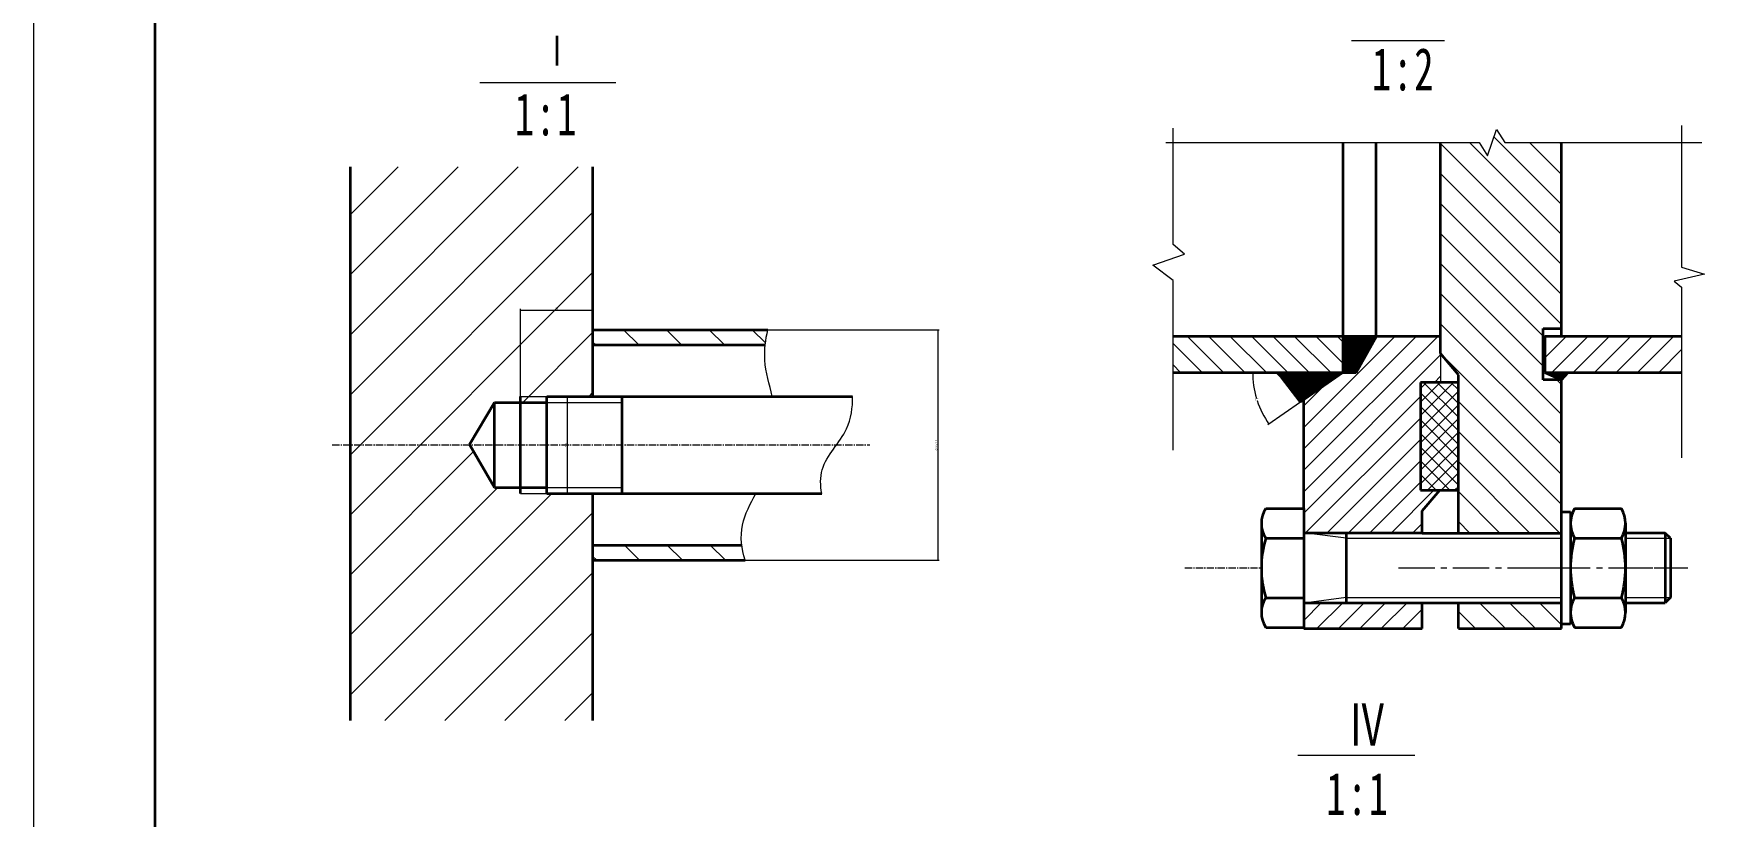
# Model space of a CAD drawing. Header units: millimetres. Extents: x -342 to 8068, y -807 to 5133.
# Drawn here: x -342 to 2414, y 970 to 2262 of the extents above; entities that cross this region are included whole.
import ezdxf

# ---------------------------------------------------------------- set-up
doc = ezdxf.new("R2010")
doc.units = ezdxf.units.MM
doc.linetypes.add('点画线', pattern=[18, 12, -2, 2, -2])
doc.layers.get('0').update_dxf_attribs({"lineweight": 35})
for name, color, linetype, lineweight, true_color in [('中心线层', 1, '点画线', 18, 0xff0000), ('剖面线层', 4, 'Continuous', 18, 0x00ffff), ('尺寸线层', 3, 'Continuous', 18, 0x00ff00)]:
    doc.layers.add(name, color=color, linetype=linetype, lineweight=lineweight, true_color=true_color)
doc.layers.add('粗实线层', color=7, linetype='Continuous', lineweight=35)
doc.layers.add('细实线层', color=7, linetype='Continuous', lineweight=18)
doc.styles.add('标准', font='', dxfattribs={"width": 0.667})
doc.styles.get('标准').set_extended_font_data('宋体')
doc.dimstyles.new('标准', dxfattribs={"dimtxt": 3.5, "dimasz": 4, "dimexe": 2, "dimexo": 0, "dimtad": 1, "dimdsep": 46, "dimtxsty": '标准', "dimcen": 0, "dimdle": 6, "dimazin": 2, "dimtfac": 0.707107, "dimtdec": 3, "dimtmove": 0, "dimatfit": 3, "dimfxl": 1, "dimtolj": 1, "dimlwd": -1, "dimlwe": -1, "dimarcsym": 1})
pattern_1 = [(45, (0, 0), (-17.67767, 17.67767), [])]
pattern_2 = [(135, (0, 0), (-24.74874, -24.74874), [])]

# ---------------------------------------------------------------- blocks, each defined once
blk = doc.blocks.new('*X29')
at = {"layer": '尺寸线层', "linetype": 'Continuous'}
for points in [[(1149.9, 1772.9), (1150.4, 1768.9), (1149.4, 1768.9)], [(1149.9, 1392.9), (1150.4, 1396.9), (1149.4, 1396.9)]]:
    blk.add_hatch(color=0, dxfattribs=at).paths.add_polyline_path(points, flags=0)
at = {"layer": '尺寸线层', "color": 0, "linetype": 'Continuous'}
for p, q in [((869.5, 1772.9), (1151.9, 1772.9)), ((1149.9, 1772.9), (1149.9, 1392.9)), ((832, 1392.9), (1151.9, 1392.9))]:
    blk.add_line(p, q, dxfattribs=at)
at = {"layer": '尺寸线层', "color": 0, "linetype": 'Continuous', "insert": (1147.5, 1582.9), "char_height": 3.5, "width": 22.538, "attachment_point": 5, "rotation": 90, "line_spacing_factor": 1.15057, "style": '标准'}
blk.add_mtext('\\T1.1;%%C38×2.5', dxfattribs=at)
blk = doc.blocks.new('*X30')
at = {"layer": '尺寸线层', "linetype": 'Continuous'}
for points in [[(538.4, 1662.9), (538.9, 1658.9), (537.9, 1658.9)], [(538.4, 1502.9), (538.9, 1506.9), (537.9, 1506.9)]]:
    blk.add_hatch(color=0, dxfattribs=at).paths.add_polyline_path(points, flags=0)
at = {"layer": '尺寸线层', "color": 0, "linetype": 'Continuous'}
for p, q in [((504.5, 1662.9), (540.4, 1662.9)), ((538.4, 1662.9), (538.4, 1502.9)), ((504.5, 1502.9), (540.4, 1502.9))]:
    blk.add_line(p, q, dxfattribs=at)
at = {"layer": '尺寸线层', "color": 0, "linetype": 'Continuous', "insert": (536.1, 1582.9), "char_height": 3.5, "width": 8.592, "attachment_point": 5, "rotation": 90, "line_spacing_factor": 1.15057, "style": '标准'}
blk.add_mtext('\\T1.1;M16', dxfattribs=at)
blk = doc.blocks.new('*X31')
at = {"layer": '尺寸线层', "linetype": 'Continuous'}
for points in [[(461.4, 1805.2), (465.4, 1805.7), (465.4, 1804.7)], [(580.8, 1805.2), (576.8, 1805.7), (576.8, 1804.7)]]:
    blk.add_hatch(color=0, dxfattribs=at).paths.add_polyline_path(points, flags=0)
at = {"layer": '尺寸线层', "color": 0, "linetype": 'Continuous'}
for p, q in [((461.4, 1662.9), (461.4, 1807.2)), ((461.4, 1805.2), (580.8, 1805.2)), ((580.8, 1662.9), (580.8, 1807.2))]:
    blk.add_line(p, q, dxfattribs=at)
at = {"layer": '尺寸线层', "color": 0, "linetype": 'Continuous', "insert": (521.1, 1807.6), "char_height": 3.5, "width": 5.728, "attachment_point": 5, "line_spacing_factor": 1.15057, "style": '标准'}
blk.add_mtext('\\T1.1;12', dxfattribs=at)
blk = doc.blocks.new('*X36')
at = {"layer": '中心线层', "linetype": '点画线', "lineweight": 18}
blk.add_line((31.19, 0), (126.69, 0), dxfattribs=at)
at = {"layer": '粗实线层'}
for p, q in [((-12.57, 19.63), (0, 19.63)), ((0, 19.63), (0, -19.63)), ((-14, 14.72), (-14, -14.72)), ((38.88, 11.5), (0, 11.5)), ((14, 11.5), (14, -11.5)), ((119.21, 11.5), (89.82, 11.5)), ((120.94, 9.78), (119.21, 11.5)), ((119.21, 11.5), (119.21, -11.5)), ((-12.57, 9.81), (0, 9.81)), ((120.94, 9.78), (120.94, -9.78)), ((-12.57, -9.81), (0, -9.81)), ((120.94, -9.78), (119.21, -11.5)), ((0, -11.5), (38.88, -11.5)), ((89.82, -11.5), (119.21, -11.5)), ((-12.57, -19.63), (0, -19.63))]:
    blk.add_line(p, q, dxfattribs=at)
for centre, radius, start, end in [((-4.84, 14.72), 9.16, 147.6036, 212.3964), ((20.5, 0), 34.5, 163.4715, 196.5285), ((-4.84, -14.72), 9.16, 147.6036, 212.3964)]:
    blk.add_arc(centre, radius, start, end, dxfattribs=at)
at = {"layer": '细实线层'}
for p, q in [((14, 9.78), (0.9, 11.5)), ((14, 9.78), (38.88, 9.78)), ((89.82, 9.78), (120.94, 9.78)), ((14, -9.78), (0.9, -11.5)), ((14, -9.78), (38.88, -9.78)), ((89.82, -9.78), (120.94, -9.78))]:
    blk.add_line(p, q, dxfattribs=at)
blk = doc.blocks.new('*X37')
at = {"layer": '中心线层', "color": 1, "linetype": '点画线', "lineweight": 18}
blk.add_line((0, -9.25), (0, 12.25), dxfattribs=at)
at = {"layer": '粗实线层'}
for p, q in [((-18.5, 3), (18.5, 3)), ((-18.5, 0), (-18.5, 3)), ((18.5, 0), (-18.5, 0)), ((18.5, 3), (18.5, 0))]:
    blk.add_line(p, q, dxfattribs=at)
blk = doc.blocks.new('*X38')
at = {"layer": '中心线层'}
blk.add_line((0, -5.5), (0, 23.6), dxfattribs=at)
at = {"layer": '粗实线层'}
for p, q in [((-19.63, 1.31), (-19.63, 16.79)), ((-14.72, 18.1), (14.72, 18.1)), ((-9.81, 1.31), (-9.81, 16.79)), ((9.81, 1.31), (9.81, 16.79)), ((19.63, 1.31), (19.63, 16.79)), ((-14.72, 0), (14.72, 0))]:
    blk.add_line(p, q, dxfattribs=at)
for centre, radius, start, end in [((-14.72, 8.29), 9.81, 60, 120), ((0, -19.19), 37.29, 74.7385, 105.2615), ((14.72, 8.29), 9.81, 60, 120), ((-14.72, 9.81), 9.81, 240, 300), ((0, 37.29), 37.29, 254.7385, 285.2615), ((14.72, 9.81), 9.81, 240, 300)]:
    blk.add_arc(centre, radius, start, end, dxfattribs=at)
blk = doc.blocks.new('*X39')
at = {"layer": '尺寸线层', "linetype": 'Continuous'}
for points in [[(1669, 1702.6), (1669.6, 1698.6), (1668.6, 1698.6)], [(1695.8, 1617.3), (1694, 1620.9), (1693.1, 1620.3)]]:
    blk.add_hatch(color=0, dxfattribs=at).paths.add_polyline_path(points, flags=0)
at = {"layer": '尺寸线层', "color": 0}
blk.add_line((1748, 1653.6), (1694.1, 1616.1), dxfattribs=at)
at = {"layer": '尺寸线层', "color": 0, "linetype": 'Continuous'}
for start, end in [(180, 196.685), (198.1558, 214.8378)]:
    blk.add_arc((1818.3, 1702.6), 149.3, start, end, dxfattribs=at)
at = {"layer": '尺寸线层', "color": 0, "insert": (1675.9, 1657.9), "char_height": 3.5, "width": 11.083, "attachment_point": 5, "line_spacing_factor": 1.15057, "style": '标准'}
blk.add_mtext('\\T1.1;60%%D', dxfattribs=at)
blk = doc.blocks.new('*X89')
at = {"layer": '粗实线层'}
blk.add_line((-400.5, 277), (-400.5, -277), dxfattribs=at)
at = {"layer": '细实线层'}
blk.add_line((-420.5, 297), (-420.5, -297), dxfattribs=at)

msp = doc.modelspace()

# ---------------------------------------------------------------- hatches: boundary and pattern name
at = {"layer": '剖面线层'}
h = msp.add_hatch(dxfattribs=at)
h.set_pattern_fill('UserPattern', color=256, scale=35, angle=135, style=0, pattern_type=0)
h.set_pattern_definition(pattern_2)
edge = h.paths.add_edge_path(flags=0)
edge.add_line((2008.316, 1437.574), (2178.316, 1437.574))
edge.add_line((2008.316, 1437.574), (2008.316, 1698.322))
edge.add_line((2178.316, 1437.574), (2178.316, 1690.139))
edge.add_line((2178.316, 1690.139), (2148.184, 1690.139))
edge.add_line((2148.184, 1690.139), (2148.184, 1774.783))
edge.add_line((2148.184, 1774.783), (2178.316, 1774.783))
edge.add_line((2178.316, 1774.783), (2178.316, 2081.505))
edge.add_line((2178.316, 2081.505), (2084.617, 2081.505))
edge.add_line((2084.617, 2081.505), (2071.096, 2103.139))
edge.add_line((2071.096, 2103.139), (2056.223, 2059.871))
edge.add_line((2056.223, 2059.871), (2042.702, 2081.505))
edge.add_line((2042.702, 2081.505), (1978.748, 2081.505))
edge.add_line((1978.748, 2081.505), (1978.993, 1733.558))
edge.add_line((2008.316, 1698.322), (1978.993, 1733.558))
h = msp.add_hatch(dxfattribs=at)
h.set_pattern_fill('UserPattern', color=256, scale=70, angle=45, style=0, pattern_type=0)
h.set_pattern_definition([(45, (0, 0), (-49.4975, 49.4975), [])])
h.paths.add_polyline_path([(180.849, 1582.929), (180.849, 1878.938), (180.849, 2041.612), (580.849, 2041.612), (580.849, 1772.929), (580.849, 1747.929), (580.849, 1662.929), (504.537, 1662.929), (461.358, 1662.929), (461.358, 1652.929), (418.179, 1652.929), (377.249, 1583.507), (377.584, 1582.929)], flags=0)
h.paths.add_polyline_path([(180.849, 1128.423), (180.849, 1231.942), (180.849, 1582.929), (377.584, 1582.929), (418.179, 1512.929), (461.358, 1512.929), (461.358, 1502.929), (504.537, 1502.929), (580.849, 1502.929), (580.849, 1417.929), (580.849, 1392.929), (580.849, 1128.423)], flags=0)
h.paths.add_polyline_path([(461.358, 1502.929), (461.358, 1510.151), (461.358, 1512.929), (504.537, 1512.929), (504.537, 1502.929)], flags=0)
h.paths.add_polyline_path([(461.358, 1652.929), (461.358, 1659.48), (461.358, 1662.929), (504.537, 1662.929), (504.537, 1652.929)], flags=0)
h = msp.add_hatch(dxfattribs=at)
h.set_pattern_fill('UserPattern', color=256, scale=50, angle=135, style=0, pattern_type=0)
h.set_pattern_definition([(135, (0, 0), (-35.3553, -35.3553), [])])
edge = h.paths.add_edge_path(flags=0)
edge.add_line((580.849, 1747.929), (580.849, 1757.519))
edge.add_line((580.849, 1757.519), (580.849, 1772.929))
edge.add_line((580.849, 1772.929), (869.521, 1772.929))
edge.add_spline(control_points=[(869.521, 1772.929), (867.381, 1764.647), (865.802, 1756.29), (864.9, 1747.929)], knot_values=[0, 0, 0, 0, 25.4458868, 25.4458868, 25.4458868, 25.4458868], weights=[1, 1, 1, 1], degree=3, periodic=0)
edge.add_line((864.9, 1747.929), (580.849, 1747.929))
edge = h.paths.add_edge_path(flags=0)
edge.add_line((580.849, 1392.929), (580.849, 1402.194))
edge.add_line((580.849, 1402.194), (580.849, 1417.929))
edge.add_line((580.849, 1417.929), (826.129, 1417.929))
edge.add_spline(control_points=[(826.129, 1417.929), (827.161, 1409.594), (829.165, 1401.242), (832.013, 1392.929)], knot_values=[0, 0, 0, 0, 25.72884859, 25.72884859, 25.72884859, 25.72884859], weights=[1, 1, 1, 1], degree=3, periodic=0)
edge.add_line((832.013, 1392.929), (580.849, 1392.929))
h = msp.add_hatch(dxfattribs=at)
h.set_pattern_fill('UserPattern', color=256, scale=25, angle=135, style=0, pattern_type=0)
h.set_pattern_definition([(135, (0, 0), (-17.67767, -17.67767), [])])
h.paths.add_polyline_path([(1537.69, 1702.574), (1537.69, 1734.035), (1537.69, 1762.574), (1818.316, 1762.574), (1818.316, 1702.574), (1709.086, 1702.574)], flags=0)
h = msp.add_hatch(dxfattribs=at)
h.set_pattern_fill('UserPattern', color=256, scale=25, angle=45, style=0, pattern_type=0)
h.set_pattern_definition(pattern_1)
h.paths.add_polyline_path([(1753.316, 1437.574), (1753.316, 1607.298), (1753.316, 1657.334), (1818.316, 1702.574), (1839.588, 1702.574), (1872.937, 1762.195), (1873.15, 1762.574), (1885.979, 1762.574), (1978.973, 1762.574), (1978.993, 1733.558), (1978.993, 1686.142), (1945.57, 1686.142), (1945.57, 1508.182), (1977.857, 1508.182), (1948.316, 1474.251), (1948.316, 1437.574)], flags=0)
h = msp.add_hatch(dxfattribs=at)
h.set_pattern_fill('ANSI37', color=256, scale=0.05, style=0)
h.paths.add_polyline_path([(1818.316, 1702.574), (1818.316, 1748.753), (1818.316, 1762.574), (1872.937, 1762.574), (1872.937, 1762.195), (1839.588, 1702.574)], flags=0)
h = msp.add_hatch(dxfattribs=at)
h.set_pattern_fill('UserPattern', color=256, scale=25, angle=45, style=0, pattern_type=0)
h.set_pattern_definition(pattern_1)
h.paths.add_polyline_path([(2150.901, 1702.574), (2150.901, 1720.464), (2150.901, 1762.574), (2178.316, 1762.574), (2376.493, 1762.574), (2376.493, 1702.574), (2185.46, 1702.574)], flags=0)
h = msp.add_hatch(dxfattribs=at)
h.set_pattern_fill('ANSI37', color=256, scale=0.05, style=0)
h.paths.add_polyline_path([(1715.326, 1695.845), (1709.38, 1702.257), (1709.086, 1702.574), (1818.316, 1702.574), (1753.316, 1657.334), (1747.963, 1653.609)], flags=0)
h = msp.add_hatch(dxfattribs=at)
h.set_pattern_fill('ANSI37', color=256, scale=5, style=0)
h.paths.add_polyline_path([(1945.57, 1508.182), (1945.57, 1592.609), (1945.57, 1686.142), (1978.993, 1686.142), (2008.316, 1686.142), (2008.316, 1508.182), (1977.857, 1508.182)], flags=0)
h = msp.add_hatch(dxfattribs=at)
h.set_pattern_fill('ANSI37', color=256, scale=0.5, style=0)
h.paths.add_polyline_path([(2178.316, 1690.139), (2158.049, 1699.332), (2150.901, 1702.574), (2189.365, 1702.574)], flags=0)
h = msp.add_hatch(dxfattribs=at)
h.set_pattern_fill('UserPattern', color=256, scale=35, angle=135, style=0, pattern_type=0)
h.set_pattern_definition(pattern_2)
edge = h.paths.add_edge_path(flags=0)
edge.add_line((2178.316, 1280.074), (2008.316, 1280.074))
edge.add_line((2178.316, 1280.074), (2178.316, 1322.574))
edge.add_line((2178.316, 1322.574), (2008.316, 1322.574))
edge.add_line((2008.316, 1280.074), (2008.316, 1322.574))

# ---------------------------------------------------------------- linework, layer by layer
for p, q in [((1818.316, 1702.574), (1818.316, 2081.505)), ((1872.937, 1762.195), (1872.937, 2081.505)), ((2148.184, 1690.139), (2148.184, 1774.783)), ((2148.184, 1774.783), (2178.316, 1774.783)), ((1537.69, 1762.574), (1818.316, 1762.574)), ((1818.316, 1762.574), (1885.979, 1762.574)), ((1839.588, 1702.574), (1873.15, 1762.574)), ((1885.979, 1762.574), (1978.973, 1762.574)), ((2150.901, 1762.651), (2150.901, 1702.574)), ((2150.901, 1762.574), (2376.493, 1762.574)), ((2008.316, 1698.322), (1978.993, 1733.558)), ((1537.69, 1702.574), (1818.316, 1702.574)), ((1715.326, 1695.845), (1709.086, 1702.574)), ((1747.963, 1653.609), (1715.326, 1695.845)), ((1818.316, 1702.574), (1747.963, 1653.609)), ((1818.316, 1702.574), (1839.588, 1702.574)), ((1945.57, 1686.142), (1945.57, 1508.182)), ((2008.316, 1686.142), (1945.57, 1686.142)), ((2008.316, 1280.074), (2008.316, 1698.322)), ((2178.333, 1690.139), (2148.184, 1690.139)), ((2150.901, 1702.574), (2376.493, 1702.574)), ((1945.57, 1508.182), (2008.316, 1508.182)), ((1948.316, 1474.251), (1977.857, 1508.182))]:
    msp.add_line(p, q)
at = {"layer": '中心线层'}
for p, q in [((150.849, 1582.929), (1037.64, 1582.929)), ((1557.16, 1380.074), (2386.745, 1380.074))]:
    msp.add_line(p, q, dxfattribs=at)
at = {"layer": '粗实线层', "lineweight": 35}
for p, q in [((1978.993, 1733.558), (1978.748, 2081.505)), ((2178.316, 1762.574), (2178.316, 2081.505)), ((2178.316, 1280.074), (2178.316, 1690.147)), ((1753.316, 1280.074), (1753.316, 1657.334)), ((1948.316, 1280.074), (1948.316, 1474.251))]:
    msp.add_line(p, q, dxfattribs=at)
at = {"layer": '粗实线层'}
for p, q in [((180.849, 1128.423), (180.849, 2041.612)), ((580.849, 1747.929), (580.849, 2041.612)), ((580.849, 1772.929), (869.521, 1772.929)), ((580.849, 1662.929), (580.849, 1747.929)), ((580.849, 1747.929), (864.9, 1747.929)), ((2150.901, 1702.574), (2178.316, 1690.139)), ((2178.316, 1690.139), (2189.365, 1702.574)), ((461.358, 1502.929), (461.358, 1662.929)), ((504.537, 1502.929), (504.537, 1662.929)), ((504.537, 1662.929), (700.403, 1662.929)), ((628.739, 1502.929), (628.739, 1662.929)), ((700.403, 1662.929), (1009.023, 1662.929)), ((418.179, 1652.929), (377.249, 1583.507)), ((418.179, 1512.929), (418.179, 1652.929)), ((418.179, 1652.929), (461.358, 1652.929)), ((461.358, 1652.929), (504.537, 1652.929)), ((377.249, 1583.507), (418.179, 1512.929)), ((418.179, 1512.929), (461.358, 1512.929)), ((461.358, 1512.929), (504.537, 1512.929)), ((504.537, 1502.929), (700.403, 1502.929)), ((580.849, 1417.929), (580.849, 1502.929)), ((700.403, 1502.929), (958.397, 1502.929)), ((1753.316, 1437.574), (1948.316, 1437.574)), ((2008.316, 1437.574), (2178.316, 1437.574)), ((580.849, 1417.929), (826.129, 1417.929)), ((580.849, 1128.423), (580.849, 1417.929)), ((580.849, 1392.929), (832.013, 1392.929)), ((1753.316, 1322.574), (1948.316, 1322.574)), ((2008.316, 1322.574), (2178.316, 1322.574)), ((1753.316, 1280.074), (1948.316, 1280.074)), ((2008.316, 1280.074), (2178.316, 1280.074))]:
    msp.add_line(p, q, dxfattribs=at)
at = {"layer": '细实线层'}
for p, q in [((1831.763, 2249.859), (1985.264, 2249.859)), ((394.43, 2180.699), (618.622, 2180.699)), ((1537.69, 1913.675), (1537.69, 2105.336)), ((2056.223, 2059.871), (2071.096, 2103.139)), ((2071.096, 2103.139), (2084.617, 2081.505)), ((2376.493, 2109.614), (2376.493, 1876.027)), ((1525.521, 2081.505), (2042.702, 2081.505)), ((2042.702, 2081.505), (2056.223, 2059.871)), ((2084.617, 2081.505), (2409.863, 2081.505)), ((1556.704, 1897.703), (1537.69, 1913.675)), ((1504.225, 1879.449), (1556.704, 1897.703)), ((1537.69, 1854.351), (1504.225, 1879.449)), ((2376.493, 1876.027), (2414.355, 1864.476)), ((1537.69, 1574.465), (1537.69, 1854.351)), ((2414.355, 1864.476), (2364.3, 1852.925)), ((2364.3, 1852.925), (2376.493, 1843.299)), ((2376.493, 1843.299), (2376.493, 1561.863)), ((1978.993, 1733.558), (1978.993, 1686.142)), ((461.358, 1662.929), (504.537, 1662.929)), ((504.537, 1652.929), (628.739, 1652.929)), ((461.358, 1502.929), (504.537, 1502.929)), ((504.537, 1512.929), (628.739, 1512.929)), ((1743.508, 1071.102), (1936.219, 1071.102))]:
    msp.add_line(p, q, dxfattribs=at)
for points, start_tangent, end_tangent in [([(876.498, 1662.929), (864.348, 1722.83), (869.521, 1772.929)], (-0.22744885, 0.97379003), (0.25016566, 0.96820305)), ([(958.397, 1502.929), (959.066, 1541.944), (999.073, 1609.648), (1009.023, 1662.929)], (-0.20831822, 0.9780611), (-0.02121362, 0.99977497)), ([(832.013, 1392.929), (827.419, 1450.646), (849.444, 1502.929)], (-0.32402863, 0.94604728), (0.46400694, 0.88583156))]:
    msp.add_spline(points, degree=3, dxfattribs=dict(at, start_tangent=start_tangent, end_tangent=end_tangent))

# ---------------------------------------------------------------- texts
at = {"layer": '尺寸线层', "attachment_point": 1, "line_spacing_factor": 1.15057, "style": '标准'}
for s, insert, char_height, width in [('\\T1.1;Ⅰ', (498.515, 2258.165), 50, 169.19518), ('\\T1.1;1:2', (1865.599, 2237.687), 70, 237.67887), ('\\T1.1;1:1', (451.835, 2163.331), 70, 214.69187), ('\\T1.1;Ⅳ', (1825.863, 1157.163), 70, 138.3568), ('\\T1.1;1:1', (1790.45, 1042.69), 70, 190.2406)]:
    msp.add_mtext(s, dxfattribs=dict(at, insert=insert, char_height=char_height, width=width))

# ---------------------------------------------------------------- dimensions: what is measured, and where the dimension line sits
at = {"layer": '尺寸线层'}
dim = msp.add_linear_dim(base=(580.849, 1805.188), p1=(461.358, 1662.929), p2=(580.849, 1662.929), text='12', dimstyle='标准', override={"dimscale": 1, "dimsah": 1}, dxfattribs=at)
dim.commit()
dim.dimension.update_dxf_attribs({"geometry": '*X31', "text_midpoint": (521.104, 1805.188)})
for base, p1, p2, text, picture, middle in [((1149.912, 1392.929), (869.521, 1772.929), (832.013, 1392.929), '%%C38×2.5', '*X29', (1149.912, 1582.929)), ((538.427, 1502.929), (504.537, 1662.929), (504.537, 1502.929), 'M16', '*X30', (538.427, 1582.929))]:
    dim = msp.add_linear_dim(base=base, p1=p1, p2=p2, angle=270, text=text, dimstyle='标准', override={"dimscale": 1, "dimsah": 1}, dxfattribs=at)
    dim.commit()
    dim.dimension.update_dxf_attribs({"geometry": picture, "text_midpoint": middle})
dim = msp.add_angular_dim_2l(base=(1675.872, 1657.883), line1=((1537.69, 1702.574), (1818.316, 1702.574)), line2=((1818.316, 1702.574), (1747.963, 1653.609)), text='60%%D', dimstyle='标准', override={"dimscale": 1, "dimtad": 0, "dimtih": 1, "dimtoh": 1, "dimsah": 1}, dxfattribs=at)
dim.commit()
dim.dimension.update_dxf_attribs({"geometry": '*X39', "text_midpoint": (1675.872, 1657.883)})

# ---------------------------------------------------------------- next in the draw order: wipeouts: each hides what was drawn before it
msp.add_wipeout([(2103.316, 1380.074), (2103.316, 1391.871), (2103.316, 1391.871), (2103.316, 1428.949), (2103.316, 1428.949), (2094.691, 1437.574), (2094.691, 1437.574), (1823.316, 1437.574), (1823.316, 1437.574), (1757.802, 1437.574), (1757.802, 1437.574), (1753.316, 1437.574), (1753.316, 1437.574), (1753.316, 1478.224), (1753.316, 1478.224), (1690.444, 1478.224), (1690.444, 1478.224), (1689.988, 1477.491), (1689.546, 1476.749), (1689.119, 1475.999), (1688.705, 1475.241), (1688.306, 1474.476), (1687.922, 1473.703), (1687.552, 1472.923), (1687.197, 1472.137), (1686.856, 1471.343), (1686.531, 1470.544), (1686.221, 1469.738), (1685.926, 1468.927), (1685.647, 1468.111), (1685.382, 1467.289), (1685.134, 1466.462), (1684.901, 1465.631), (1684.684, 1464.796), (1684.482, 1463.956), (1684.297, 1463.113), (1684.127, 1462.267), (1683.973, 1461.418), (1683.835, 1460.566), (1683.714, 1459.711), (1683.608, 1458.854), (1683.519, 1457.996), (1683.446, 1457.136), (1683.389, 1456.275), (1683.348, 1455.412), (1683.324, 1454.549), (1683.316, 1453.686), (1683.316, 1453.686), (1683.316, 1391.871), (1683.316, 1391.871), (1683.316, 1380.074), (1683.316, 1380.074), (1683.316, 1306.462), (1683.316, 1306.462), (1683.324, 1305.599), (1683.348, 1304.736), (1683.389, 1303.874), (1683.446, 1303.013), (1683.519, 1302.153), (1683.608, 1301.294), (1683.714, 1300.437), (1683.835, 1299.583), (1683.973, 1298.731), (1684.127, 1297.881), (1684.297, 1297.035), (1684.482, 1296.192), (1684.684, 1295.353), (1684.901, 1294.517), (1685.134, 1293.686), (1685.382, 1292.86), (1685.647, 1292.038), (1685.926, 1291.221), (1686.221, 1290.41), (1686.531, 1289.604), (1686.856, 1288.805), (1687.197, 1288.012), (1687.552, 1287.225), (1687.922, 1286.445), (1688.306, 1285.672), (1688.705, 1284.907), (1689.119, 1284.149), (1689.546, 1283.399), (1689.988, 1282.658), (1690.444, 1281.925), (1690.444, 1281.925), (1753.316, 1281.925), (1753.316, 1281.925), (1753.316, 1322.574), (1753.316, 1322.574), (1757.802, 1322.574), (1757.802, 1322.574), (1823.316, 1322.574), (1823.316, 1322.574), (2094.691, 1322.574), (2094.691, 1322.574), (2103.316, 1331.199), (2103.316, 1331.199)]).dxf.layer = '粗实线层'

# ---------------------------------------------------------------- next in the draw order: hatches: boundary and pattern name
at = {"layer": '剖面线层'}
h = msp.add_hatch(dxfattribs=at)
h.set_pattern_fill('UserPattern', color=256, scale=25, angle=45, style=0, pattern_type=0)
h.set_pattern_definition(pattern_1)
h.paths.add_polyline_path([(1753.316, 1281.925), (1753.316, 1295.45), (1753.316, 1322.574), (1757.802, 1322.574), (1823.316, 1322.574), (1948.316, 1322.574), (1948.316, 1280.074), (1753.316, 1280.074)], flags=0)

# ---------------------------------------------------------------- next in the draw order: block references
at = {"layer": '粗实线层', "xscale": 5, "yscale": 5, "zscale": 5}
msp.add_blockref('*X36', (1753.316, 1380.074), dxfattribs=at)

# ---------------------------------------------------------------- next in the draw order: wipeouts: each hides what was drawn before it
msp.add_wipeout([(2178.316, 1287.574), (2192.728, 1287.574), (2192.728, 1287.574), (2193.316, 1287.574), (2193.316, 1287.574), (2193.316, 1380.074), (2193.316, 1380.074), (2193.316, 1472.574), (2193.316, 1472.574), (2192.728, 1472.574), (2192.728, 1472.574), (2178.316, 1472.574), (2178.316, 1472.574), (2178.316, 1380.074), (2178.316, 1380.074)]).dxf.layer = '粗实线层'

# ---------------------------------------------------------------- next in the draw order: linework, layer by layer
at = {"layer": '粗实线层'}
for p, q in [((1948.316, 1437.574), (2178.316, 1437.574)), ((1948.316, 1322.574), (2178.316, 1322.574))]:
    msp.add_line(p, q, dxfattribs=at)
at = {"layer": '细实线层'}
for p, q in [((1948.316, 1428.949), (2178.316, 1428.949)), ((1947.719, 1331.199), (2165.365, 1331.199)), ((2165.365, 1331.199), (2178.316, 1331.199))]:
    msp.add_line(p, q, dxfattribs=at)

# ---------------------------------------------------------------- next in the draw order: block references
at = {"layer": '粗实线层', "xscale": 5, "yscale": 5, "zscale": 5, "rotation": 270}
msp.add_blockref('*X37', (2178.316, 1380.074), dxfattribs=at)

# ---------------------------------------------------------------- next in the draw order: wipeouts: each hides what was drawn before it
msp.add_wipeout([(2199.891, 1281.925), (2247.568, 1281.925), (2247.568, 1281.925), (2277.241, 1281.925), (2277.241, 1281.925), (2277.663, 1282.67), (2278.071, 1283.423), (2278.467, 1284.183), (2278.849, 1284.949), (2279.218, 1285.722), (2279.573, 1286.502), (2279.915, 1287.287), (2280.242, 1288.078), (2280.556, 1288.875), (2280.856, 1289.677), (2281.142, 1290.485), (2281.414, 1291.297), (2281.671, 1292.114), (2281.915, 1292.935), (2282.144, 1293.761), (2282.358, 1294.59), (2282.558, 1295.423), (2282.743, 1296.259), (2282.914, 1297.098), (2283.07, 1297.94), (2283.212, 1298.785), (2283.338, 1299.632), (2283.45, 1300.481), (2283.547, 1301.332), (2283.629, 1302.185), (2283.696, 1303.039), (2283.749, 1303.894), (2283.786, 1304.749), (2283.808, 1305.606), (2283.816, 1306.462), (2283.816, 1306.462), (2283.816, 1380.074), (2283.816, 1380.074), (2283.816, 1453.686), (2283.816, 1453.686), (2283.808, 1454.543), (2283.786, 1455.399), (2283.749, 1456.255), (2283.696, 1457.11), (2283.629, 1457.963), (2283.547, 1458.816), (2283.45, 1459.667), (2283.338, 1460.516), (2283.212, 1461.363), (2283.07, 1462.208), (2282.914, 1463.05), (2282.743, 1463.89), (2282.558, 1464.726), (2282.358, 1465.559), (2282.144, 1466.388), (2281.915, 1467.213), (2281.671, 1468.034), (2281.414, 1468.851), (2281.142, 1469.664), (2280.856, 1470.471), (2280.556, 1471.273), (2280.242, 1472.07), (2279.915, 1472.861), (2279.573, 1473.647), (2279.218, 1474.426), (2278.849, 1475.199), (2278.467, 1475.966), (2278.071, 1476.726), (2277.663, 1477.478), (2277.241, 1478.224), (2277.241, 1478.224), (2247.568, 1478.224), (2247.568, 1478.224), (2199.891, 1478.224), (2199.891, 1478.224), (2199.469, 1477.478), (2199.06, 1476.726), (2198.665, 1475.966), (2198.282, 1475.199), (2197.914, 1474.426), (2197.559, 1473.647), (2197.217, 1472.861), (2196.889, 1472.07), (2196.575, 1471.273), (2196.275, 1470.471), (2195.989, 1469.664), (2195.718, 1468.851), (2195.46, 1468.034), (2195.217, 1467.213), (2194.988, 1466.388), (2194.773, 1465.559), (2194.574, 1464.726), (2194.388, 1463.89), (2194.217, 1463.05), (2194.061, 1462.208), (2193.92, 1461.363), (2193.793, 1460.516), (2193.682, 1459.667), (2193.585, 1458.816), (2193.503, 1457.963), (2193.435, 1457.11), (2193.383, 1456.255), (2193.346, 1455.399), (2193.323, 1454.543), (2193.316, 1453.686), (2193.316, 1453.686), (2193.316, 1380.074), (2193.316, 1380.074), (2193.316, 1306.462), (2193.316, 1306.462), (2193.323, 1305.606), (2193.346, 1304.749), (2193.383, 1303.894), (2193.435, 1303.039), (2193.503, 1302.185), (2193.585, 1301.332), (2193.682, 1300.481), (2193.793, 1299.632), (2193.92, 1298.785), (2194.061, 1297.94), (2194.217, 1297.098), (2194.388, 1296.259), (2194.574, 1295.423), (2194.773, 1294.59), (2194.988, 1293.761), (2195.217, 1292.935), (2195.46, 1292.114), (2195.718, 1291.297), (2195.989, 1290.485), (2196.275, 1289.677), (2196.575, 1288.875), (2196.889, 1288.078), (2197.217, 1287.287), (2197.559, 1286.502), (2197.914, 1285.722), (2198.282, 1284.949), (2198.665, 1284.183), (2199.06, 1283.423), (2199.469, 1282.67)]).dxf.layer = '粗实线层'

# ---------------------------------------------------------------- next in the draw order: block references
at = {"layer": '粗实线层', "xscale": 10, "yscale": 10, "zscale": 10}
msp.add_blockref('*X89', (3862.899, 2162.831), dxfattribs=at)
at = {"layer": '粗实线层', "xscale": 5, "yscale": 5, "zscale": 5, "rotation": 270}
msp.add_blockref('*X38', (2193.316, 1380.074), dxfattribs=at)

doc.saveas('drawing.dxf')
